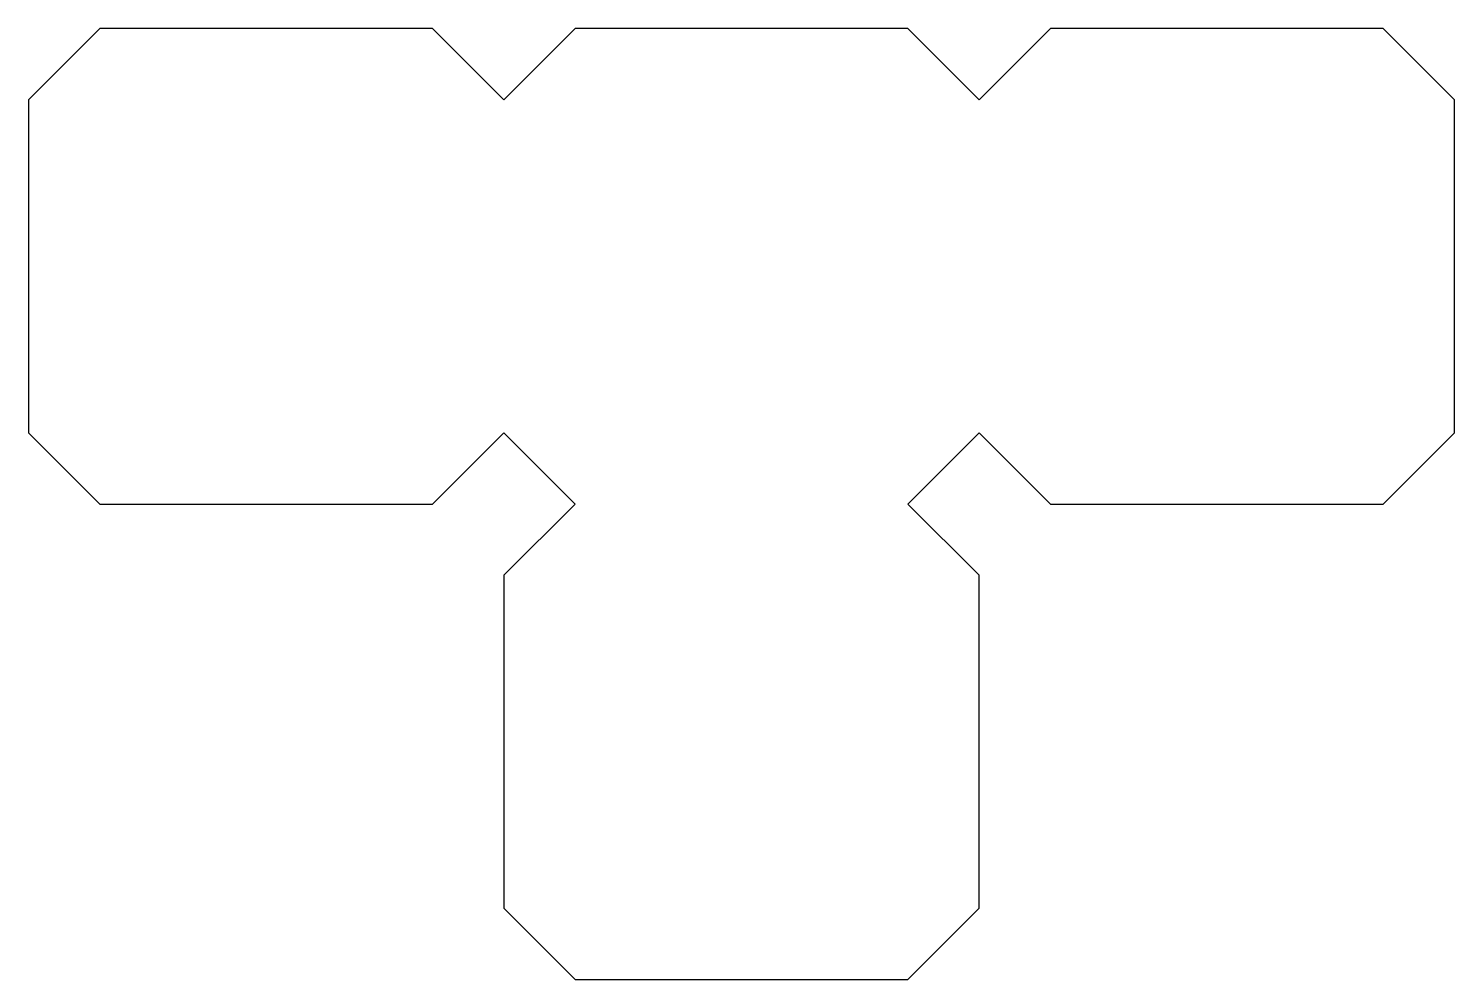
# Model space of a CAD drawing. Extents: x 0 to 56.2, y 0 to 37.5.
import ezdxf

# ---------------------------------------------------------------- set-up
doc = ezdxf.new("R2010")
doc.units = 0

msp = doc.modelspace()

# ---------------------------------------------------------------- linework, layer by layer
at = {"layer": 'shape', "color": 0}
for p, q in [((2.813, 37.5), (0, 34.687)), ((15.938, 37.5), (2.813, 37.5)), ((2.813, 37.5), (2.813, 37.5)), ((18.75, 34.687), (15.938, 37.5)), ((21.563, 37.5), (18.75, 34.687)), ((34.687, 37.5), (21.563, 37.5)), ((37.5, 34.687), (34.687, 37.5)), ((40.312, 37.5), (37.5, 34.687)), ((53.438, 37.5), (40.312, 37.5)), ((56.25, 34.687), (53.438, 37.5)), ((0, 34.687), (0, 21.563)), ((56.25, 21.563), (56.25, 34.687)), ((0, 21.563), (2.813, 18.75)), ((15.938, 18.75), (18.75, 21.563)), ((18.75, 21.563), (21.563, 18.75)), ((34.687, 18.75), (37.5, 21.563)), ((37.5, 21.563), (40.312, 18.75)), ((53.438, 18.75), (56.25, 21.563)), ((2.813, 18.75), (15.938, 18.75)), ((21.563, 18.75), (18.75, 15.938)), ((37.5, 15.938), (34.687, 18.75)), ((40.312, 18.75), (53.438, 18.75)), ((18.75, 15.938), (18.75, 2.812)), ((37.5, 2.812), (37.5, 15.938)), ((18.75, 2.812), (21.563, 0)), ((34.687, 0), (37.5, 2.812)), ((21.563, 0), (34.687, 0))]:
    msp.add_line(p, q, dxfattribs=at)

doc.saveas('drawing.dxf')
